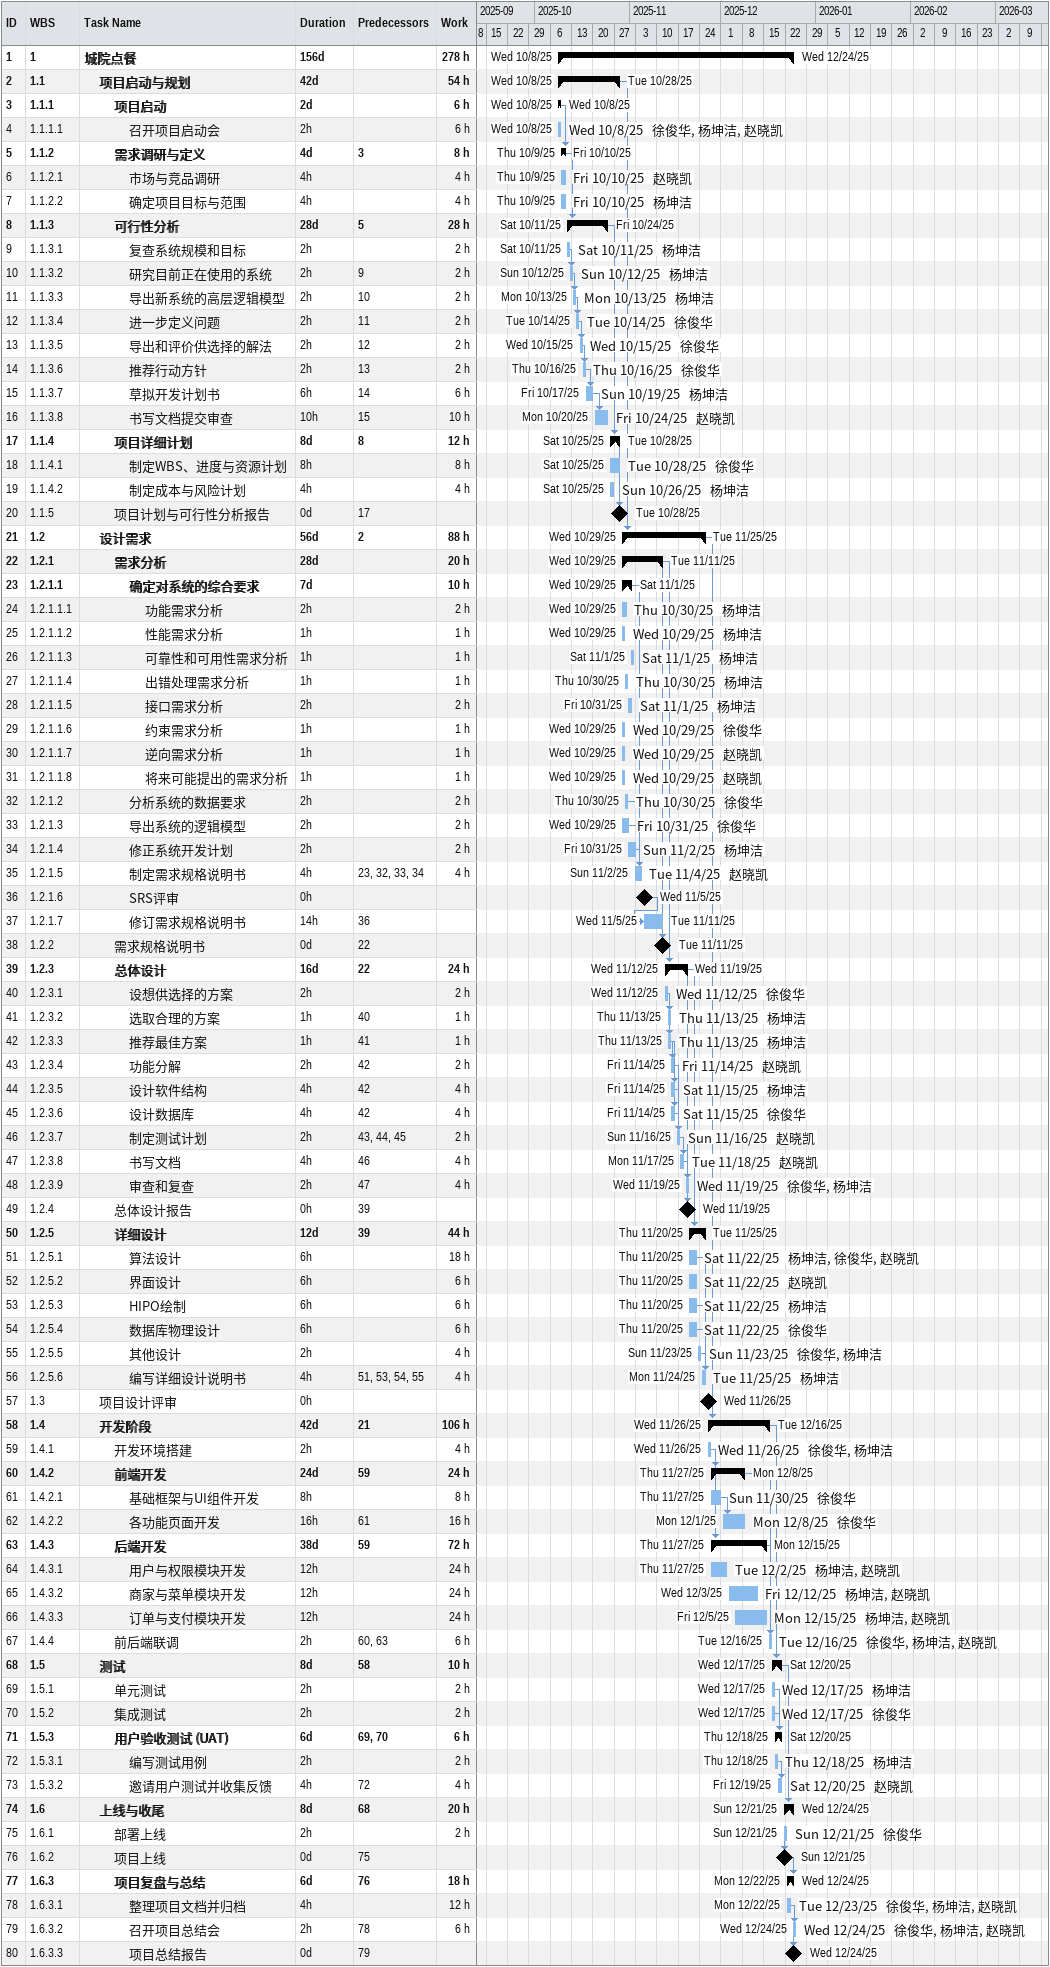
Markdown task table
| ID | WBS | Task | Duration | Start | Finish | Predecessors | Resources | Work (h) |
|---|---|---|---|---|---|---|---|---|
| 1 | 1 | **城院点餐** | 156d | 2025-10-08 | 2025-12-24 |  |  | 278 |
| 2 | 1.1 | **项目启动与规划** | 42d | 2025-10-08 | 2025-10-28 |  |  | 54 |
| 3 | 1.1.1 | **项目启动** | 2d | 2025-10-08 | 2025-10-08 |  |  | 6 |
| 4 | 1.1.1.1 | 召开项目启动会 | 2h | 2025-10-08 | 2025-10-08 |  | 徐俊华, 杨坤洁, 赵晓凯 | 6 |
| 5 | 1.1.2 | **需求调研与定义** | 4d | 2025-10-09 | 2025-10-10 | 3 |  | 8 |
| 6 | 1.1.2.1 | 市场与竞品调研 | 4h | 2025-10-09 | 2025-10-10 |  | 赵晓凯 | 4 |
| 7 | 1.1.2.2 | 确定项目目标与范围 | 4h | 2025-10-09 | 2025-10-10 |  | 杨坤洁 | 4 |
| 8 | 1.1.3 | **可行性分析** | 28d | 2025-10-11 | 2025-10-24 | 5 |  | 28 |
| 9 | 1.1.3.1 | 复查系统规模和目标 | 2h | 2025-10-11 | 2025-10-11 |  | 杨坤洁 | 2 |
| 10 | 1.1.3.2 | 研究目前正在使用的系统 | 2h | 2025-10-12 | 2025-10-12 | 9 | 杨坤洁 | 2 |
| 11 | 1.1.3.3 | 导出新系统的高层逻辑模型 | 2h | 2025-10-13 | 2025-10-13 | 10 | 杨坤洁 | 2 |
| 12 | 1.1.3.4 | 进一步定义问题 | 2h | 2025-10-14 | 2025-10-14 | 11 | 徐俊华 | 2 |
| 13 | 1.1.3.5 | 导出和评价供选择的解法 | 2h | 2025-10-15 | 2025-10-15 | 12 | 徐俊华 | 2 |
| 14 | 1.1.3.6 | 推荐行动方针 | 2h | 2025-10-16 | 2025-10-16 | 13 | 徐俊华 | 2 |
| 15 | 1.1.3.7 | 草拟开发计划书 | 6h | 2025-10-17 | 2025-10-19 | 14 | 杨坤洁 | 6 |
| 16 | 1.1.3.8 | 书写文档提交审查 | 10h | 2025-10-20 | 2025-10-24 | 15 | 赵晓凯 | 10 |
| 17 | 1.1.4 | **项目详细计划** | 8d | 2025-10-25 | 2025-10-28 | 8 |  | 12 |
| 18 | 1.1.4.1 | 制定WBS、进度与资源计划 | 8h | 2025-10-25 | 2025-10-28 |  | 徐俊华 | 8 |
| 19 | 1.1.4.2 | 制定成本与风险计划 | 4h | 2025-10-25 | 2025-10-26 |  | 杨坤洁 | 4 |
| 20 | 1.1.5 | 项目计划与可行性分析报告 | 0d | 2025-10-28 | 2025-10-28 | 17 |  |  |
| 21 | 1.2 | **设计需求** | 56d | 2025-10-29 | 2025-11-25 | 2 |  | 88 |
| 22 | 1.2.1 | **需求分析** | 28d | 2025-10-29 | 2025-11-11 |  |  | 20 |
| 23 | 1.2.1.1 | **确定对系统的综合要求** | 7d | 2025-10-29 | 2025-11-01 |  |  | 10 |
| 24 | 1.2.1.1.1 | 功能需求分析 | 2h | 2025-10-29 | 2025-10-30 |  | 杨坤洁 | 2 |
| 25 | 1.2.1.1.2 | 性能需求分析 | 1h | 2025-10-29 | 2025-10-29 |  | 杨坤洁 | 1 |
| 26 | 1.2.1.1.3 | 可靠性和可用性需求分析 | 1h | 2025-11-01 | 2025-11-01 |  | 杨坤洁 | 1 |
| 27 | 1.2.1.1.4 | 出错处理需求分析 | 1h | 2025-10-30 | 2025-10-30 |  | 杨坤洁 | 1 |
| 28 | 1.2.1.1.5 | 接口需求分析 | 2h | 2025-10-31 | 2025-11-01 |  | 杨坤洁 | 2 |
| 29 | 1.2.1.1.6 | 约束需求分析 | 1h | 2025-10-29 | 2025-10-29 |  | 徐俊华 | 1 |
| 30 | 1.2.1.1.7 | 逆向需求分析 | 1h | 2025-10-29 | 2025-10-29 |  | 赵晓凯 | 1 |
| 31 | 1.2.1.1.8 | 将来可能提出的需求分析 | 1h | 2025-10-29 | 2025-10-29 |  | 赵晓凯 | 1 |
| 32 | 1.2.1.2 | 分析系统的数据要求 | 2h | 2025-10-30 | 2025-10-30 |  | 徐俊华 | 2 |
| 33 | 1.2.1.3 | 导出系统的逻辑模型 | 2h | 2025-10-29 | 2025-10-31 |  | 徐俊华 | 2 |
| 34 | 1.2.1.4 | 修正系统开发计划 | 2h | 2025-10-31 | 2025-11-02 |  | 杨坤洁 | 2 |
| 35 | 1.2.1.5 | 制定需求规格说明书 | 4h | 2025-11-02 | 2025-11-04 | 23, 32, 33, 34 | 赵晓凯 | 4 |
| 36 | 1.2.1.6 | SRS评审 | 0h | 2025-11-05 | 2025-11-05 |  |  |  |
| 37 | 1.2.1.7 | 修订需求规格说明书 | 14h | 2025-11-05 | 2025-11-11 | 36 |  |  |
| 38 | 1.2.2 | 需求规格说明书 | 0d | 2025-11-11 | 2025-11-11 | 22 |  |  |
| 39 | 1.2.3 | **总体设计** | 16d | 2025-11-12 | 2025-11-19 | 22 |  | 24 |
| 40 | 1.2.3.1 | 设想供选择的方案 | 2h | 2025-11-12 | 2025-11-12 |  | 徐俊华 | 2 |
| 41 | 1.2.3.2 | 选取合理的方案 | 1h | 2025-11-13 | 2025-11-13 | 40 | 杨坤洁 | 1 |
| 42 | 1.2.3.3 | 推荐最佳方案 | 1h | 2025-11-13 | 2025-11-13 | 41 | 杨坤洁 | 1 |
| 43 | 1.2.3.4 | 功能分解 | 2h | 2025-11-14 | 2025-11-14 | 42 | 赵晓凯 | 2 |
| 44 | 1.2.3.5 | 设计软件结构 | 4h | 2025-11-14 | 2025-11-15 | 42 | 杨坤洁 | 4 |
| 45 | 1.2.3.6 | 设计数据库 | 4h | 2025-11-14 | 2025-11-15 | 42 | 徐俊华 | 4 |
| 46 | 1.2.3.7 | 制定测试计划 | 2h | 2025-11-16 | 2025-11-16 | 43, 44, 45 | 赵晓凯 | 2 |
| 47 | 1.2.3.8 | 书写文档 | 4h | 2025-11-17 | 2025-11-18 | 46 | 赵晓凯 | 4 |
| 48 | 1.2.3.9 | 审查和复查 | 2h | 2025-11-19 | 2025-11-19 | 47 | 徐俊华, 杨坤洁 | 4 |
| 49 | 1.2.4 | 总体设计报告 | 0h | 2025-11-19 | 2025-11-19 | 39 |  |  |
| 50 | 1.2.5 | **详细设计** | 12d | 2025-11-20 | 2025-11-25 | 39 |  | 44 |
| 51 | 1.2.5.1 | 算法设计 | 6h | 2025-11-20 | 2025-11-22 |  | 杨坤洁, 徐俊华, 赵晓凯 | 18 |
| 52 | 1.2.5.2 | 界面设计 | 6h | 2025-11-20 | 2025-11-22 |  | 赵晓凯 | 6 |
| 53 | 1.2.5.3 | HIPO绘制 | 6h | 2025-11-20 | 2025-11-22 |  | 杨坤洁 | 6 |
| 54 | 1.2.5.4 | 数据库物理设计 | 6h | 2025-11-20 | 2025-11-22 |  | 徐俊华 | 6 |
| 55 | 1.2.5.5 | 其他设计 | 2h | 2025-11-23 | 2025-11-23 |  | 徐俊华, 杨坤洁 | 4 |
| 56 | 1.2.5.6 | 编写详细设计说明书 | 4h | 2025-11-24 | 2025-11-25 | 51, 53, 54, 55 | 杨坤洁 | 4 |
| 57 | 1.3 | 项目设计评审 | 0h | 2025-11-26 | 2025-11-26 |  |  |  |
| 58 | 1.4 | **开发阶段** | 42d | 2025-11-26 | 2025-12-16 | 21 |  | 106 |
| 59 | 1.4.1 | 开发环境搭建 | 2h | 2025-11-26 | 2025-11-26 |  | 徐俊华, 杨坤洁 | 4 |
| 60 | 1.4.2 | **前端开发** | 24d | 2025-11-27 | 2025-12-08 | 59 |  | 24 |
| 61 | 1.4.2.1 | 基础框架与UI组件开发 | 8h | 2025-11-27 | 2025-11-30 |  | 徐俊华 | 8 |
| 62 | 1.4.2.2 | 各功能页面开发 | 16h | 2025-12-01 | 2025-12-08 | 61 | 徐俊华 | 16 |
| 63 | 1.4.3 | **后端开发** | 38d | 2025-11-27 | 2025-12-15 | 59 |  | 72 |
| 64 | 1.4.3.1 | 用户与权限模块开发 | 12h | 2025-11-27 | 2025-12-02 |  | 杨坤洁, 赵晓凯 | 24 |
| 65 | 1.4.3.2 | 商家与菜单模块开发 | 12h | 2025-12-03 | 2025-12-12 |  | 杨坤洁, 赵晓凯 | 24 |
| 66 | 1.4.3.3 | 订单与支付模块开发 | 12h | 2025-12-05 | 2025-12-15 |  | 杨坤洁, 赵晓凯 | 24 |
| 67 | 1.4.4 | 前后端联调 | 2h | 2025-12-16 | 2025-12-16 | 60, 63 | 徐俊华, 杨坤洁, 赵晓凯 | 6 |
| 68 | 1.5 | **测试** | 8d | 2025-12-17 | 2025-12-20 | 58 |  | 10 |
| 69 | 1.5.1 | 单元测试 | 2h | 2025-12-17 | 2025-12-17 |  | 杨坤洁 | 2 |
| 70 | 1.5.2 | 集成测试 | 2h | 2025-12-17 | 2025-12-17 |  | 徐俊华 | 2 |
| 71 | 1.5.3 | **用户验收测试 (UAT)** | 6d | 2025-12-18 | 2025-12-20 | 69, 70 |  | 6 |
| 72 | 1.5.3.1 | 编写测试用例 | 2h | 2025-12-18 | 2025-12-18 |  | 杨坤洁 | 2 |
| 73 | 1.5.3.2 | 邀请用户测试并收集反馈 | 4h | 2025-12-19 | 2025-12-20 | 72 | 赵晓凯 | 4 |
| 74 | 1.6 | **上线与收尾** | 8d | 2025-12-21 | 2025-12-24 | 68 |  | 20 |
| 75 | 1.6.1 | 部署上线 | 2h | 2025-12-21 | 2025-12-21 |  | 徐俊华 | 2 |
| 76 | 1.6.2 | 项目上线 | 0d | 2025-12-21 | 2025-12-21 | 75 |  |  |
| 77 | 1.6.3 | **项目复盘与总结** | 6d | 2025-12-22 | 2025-12-24 | 76 |  | 18 |
| 78 | 1.6.3.1 | 整理项目文档并归档 | 4h | 2025-12-22 | 2025-12-23 |  | 徐俊华, 杨坤洁, 赵晓凯 | 12 |
| 79 | 1.6.3.2 | 召开项目总结会 | 2h | 2025-12-24 | 2025-12-24 | 78 | 徐俊华, 杨坤洁, 赵晓凯 | 6 |
| 80 | 1.6.3.3 | 项目总结报告 | 0d | 2025-12-24 | 2025-12-24 | 79 |  |  |
